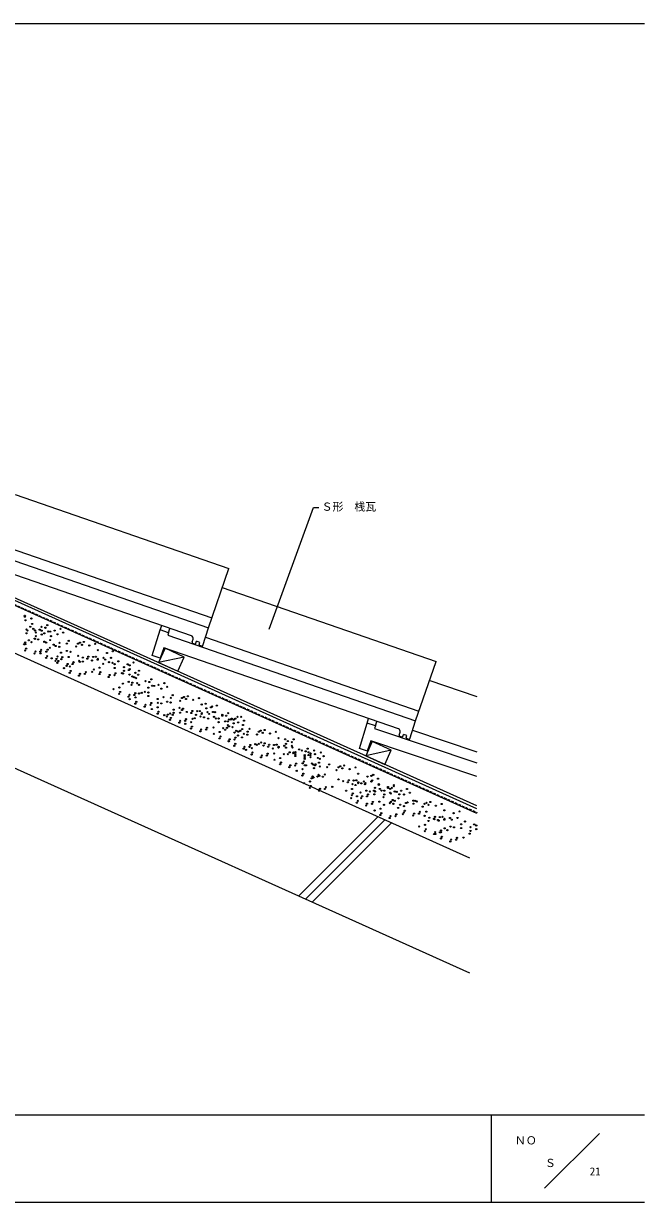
# Model space of a CAD drawing. Units: millimetres, scale not verified. Extents: x -203 to 197, y -138 to 132.
# Drawn here: x 54.6 to 196.8, y -138.4 to 131.6 of the extents above; entities that cross this region are included whole.
import ezdxf
from ezdxf.enums import TextEntityAlignment as Align

# ---------------------------------------------------------------- set-up
doc = ezdxf.new("R2010")
doc.units = ezdxf.units.MM
doc.header["$LTSCALE"] = 0.5
doc.linetypes.add('DASHED1', pattern=[1.8, 1.2, -0.6])
for name, color, linetype, lineweight in [('0-0', 5, 'Continuous', 18), ('1-0', 7, 'Continuous', 18), ('1-1', 7, 'Continuous', 18), ('1-2', 3, 'Continuous', 18), ('1-3', 7, 'Continuous', 18)]:
    doc.layers.add(name, color=color, linetype=linetype, lineweight=lineweight)
doc.styles.add('ＭＳ ゴシック', font='')
doc.styles.get('ＭＳ ゴシック').set_extended_font_data('MS Gothic')

msp = doc.modelspace()

# ---------------------------------------------------------------- linework, layer by layer
at = {"layer": '0-0'}
for p, q in [((-203.2432, 131.6351), (196.7568, 131.6351)), ((196.7568, -118.3649), (-203.2433, -118.3649)), ((161.7568, -138.3649), (161.7568, -118.3649)), ((186.4865, -122.5541), (173.9189, -135.1216)), ((196.7568, -138.3649), (-203.2432, -138.3649))]:
    msp.add_line(p, q, dxfattribs=at)
at = {"layer": '1-0'}
for p, q in [((158.3911, -48.1847), (-12.4533, 28.6953)), ((158.3911, -49.2812), (-12.4533, 27.5987)), ((158.3911, -47.5267), (-4.966, 25.984)), ((156.7496, -59.5085), (-12.4533, 16.6329)), ((156.7496, -85.8265), (-12.4533, -9.6852)), ((91.3589, -13.4603), (85.5215, -14.7354)), ((91.3589, -13.4603), (86.9989, -11.4524)), ((89.8987, -16.7052), (91.3589, -13.4603)), ((89.8987, -16.7052), (91.3589, -13.4603)), ((135.1531, -29.2135), (135.459, -28.1954)), ((138.796, -34.7612), (132.9414, -36.0744)), ((135.7422, -50.0551), (117.5918, -68.2055)), ((137.3027, -50.7573), (119.1523, -68.9077)), ((138.8632, -51.4596), (120.7128, -69.6099))]:
    msp.add_line(p, q, dxfattribs=at)
at = {"layer": '1-0', "linetype": 'DASHED1'}
msp.add_line((-12.4533, 27.8481), (158.4844, -49.0739), dxfattribs=at)
at = {"layer": '1-0'}
msp.add_lwpolyline([(86.9988, -11.4525), (85.5215, -14.7354), (89.8987, -16.7052)], dxfattribs=at)
msp.add_lwpolyline([(86.9988, -11.4525), (85.5215, -14.7354), (89.8987, -16.7052)], dxfattribs=at)
msp.add_lwpolyline([(137.3187, -38.0441), (138.796, -34.7612), (134.4187, -32.7915), (132.9414, -36.0744)], close=True, dxfattribs=at)
for centre in [(54.905, -4.2062), (54.9051, -3.9917), (55.0757, -5.0342), (56.4061, -4.6351), (55.3058, -7.1567), (55.3058, -8.0145), (55.5046, -7.3931), (56.1635, -6.5134), (56.5924, -5.8701), (56.835, -6.9939), (57.2358, -7.3712), (57.4345, -7.822), (58.2923, -7.1786), (58.7212, -6.5353), (58.765, -7.4228), (59.3645, -8.0364), (59.5946, -6.7279), (59.6228, -6.7795), (60.0517, -6.1362), (60.2379, -7.5856), (60.695, -7.6373), (61.7234, -7.3931), (63.0539, -6.9939), (63.6972, -7.8517), (54.7642, -10.5268), (54.9787, -10.0979), (55.0162, -10.5111), (55.8301, -9.6236), (56.4516, -10.0462), (57.1606, -9.2245), (57.2358, -9.3012), (57.4345, -8.6797), (57.9746, -9.4092), (58.765, -8.2806), (59.3645, -9.9664), (59.3802, -9.9445), (59.8091, -10.1589), (60.695, -9.5672), (60.8813, -8.6578), (61.5089, -10.6097), (61.977, -10.9243), (62.3667, -8.2508), (62.8394, -10.2106), (64.5268, -10.3734), (64.9557, -9.73), (67.0844, -10.3953), (67.529, -10.1589), (67.986, -10.6395), (68.4149, -9.9961), (69.6577, -10.8242), (70.9882, -10.425), (54.988, -11.9606), (55.2025, -11.5317), (57.1168, -12.6258), (57.3313, -12.1969), (58.4473, -12.2266), (58.5021, -12.6101), (58.6617, -11.7978), (59.8325, -12.211), (60.0188, -13.2316), (60.1347, -11.7461), (60.6465, -11.3235), (62.3824, -13.3442), (62.7909, -11.109), (63.1963, -12.4567), (63.4781, -13.4976), (64.5268, -12.0576), (64.951, -13.446), (65.3407, -12.2423), (66.6555, -11.0386), (67.1001, -13.1611), (68.1723, -13.59), (69.459, -13.3756), (70.5593, -13.4272), (71.1745, -13.3756), (71.6034, -11.8745), (73.7321, -12.5397), (75.0626, -12.1406), (59.8044, -13.6604), (61.0519, -13.7434), (61.9331, -14.3257), (62.1476, -13.8968), (62.3542, -14.7937), (62.5686, -14.3648), (63.2636, -13.9265), (63.8851, -16.0099), (64.483, -15.4589), (64.6974, -15.03), (65.2155, -15.6108), (65.8134, -15.0598), (66.0279, -14.6309), (66.0295, -14.7233), (67.3599, -14.3241), (67.5008, -14.5792), (68.1739, -14.5088), (69.2289, -13.8263), (70.3011, -14.2552), (70.6846, -16.2932), (71.5877, -14.0408), (71.6316, -13.8561), (72.015, -15.8941), (72.829, -15.0066), (72.9182, -13.6416), (73.3033, -14.0408), (74.1595, -14.6074), (74.6337, -13.6416), (74.9734, -14.7921), (75.4633, -15.0911), (75.4633, -15.9489), (76.3211, -14.4478), (77.5921, -15.7563), (78.4499, -15.113), (78.9226, -15.3572), (78.9226, -16.2149), (79.7803, -14.7139), (65.1874, -17.0602), (65.4018, -16.6313), (67.3161, -17.7254), (67.5306, -17.2966), (68.6466, -17.3263), (68.8611, -16.8974), (70.334, -16.8458), (71.9869, -17.3435), (72.2013, -16.9147), (74.1157, -18.0088), (74.3301, -17.5799), (75.4461, -17.6096), (75.6606, -17.1807), (77.1335, -17.1291), (77.3933, -17.2355), (77.5921, -16.6141), (78.7082, -16.4294), (78.8788, -17.4719), (79.5221, -17.9008), (79.9666, -18.0933), (80.2092, -17.0727), (80.3955, -18.3077), (80.8525, -17.5016), (81.0388, -16.5922), (82.5243, -18.973), (83.8548, -18.5738), (75.2176, -20.8262), (76.5481, -20.4271), (76.7344, -21.4477), (77.362, -19.5396), (78.6925, -19.1405), (79.3077, -19.8307), (79.5064, -19.3252), (80.1936, -21.7138), (80.6381, -19.4316), (81.0388, -19.8088), (81.6665, -21.6621), (82.3756, -21.407), (83.1676, -20.4741), (83.1895, -21.5917), (83.3977, -19.1655), (84.041, -20.0233), (84.4981, -20.0749), (85.5265, -19.8307), (86.1698, -20.6885), (86.8569, -19.4316), (87.5003, -20.2894), (76.5199, -21.8766), (78.6487, -22.5418), (78.8631, -22.1129), (78.9007, -23.0928), (79.9791, -22.1426), (80.203, -24.1431), (80.2312, -22.6936), (80.4174, -23.7142), (81.0451, -21.8061), (82.5462, -24.3794), (83.1833, -22.3821), (83.6622, -24.4092), (83.8767, -23.9803), (85.312, -23.0474), (85.3496, -23.9286), (86.1448, -24.0726), (86.6425, -22.6482), (87.4752, -23.6735), (88.2892, -23.8582), (88.3299, -22.811), (88.7588, -22.1677), (90.4586, -23.4763), (90.8875, -22.8329), (91.3321, -22.5966), (91.7891, -23.0771), (92.218, -22.4338), (93.4608, -23.2618), (94.7913, -22.8627), (95.4065, -24.3121), (96.2924, -24.1493), (82.3318, -24.8083), (84.0004, -25.3593), (85.3027, -26.4096), (85.3308, -24.9601), (85.5171, -25.9807), (86.8335, -26.7758), (87.4314, -27.0748), (87.6459, -26.6459), (88.1639, -26.3767), (88.7619, -26.6757), (88.9764, -26.2468), (88.9779, -25.4892), (90.3084, -25.09), (90.4493, -26.1951), (90.9032, -25.5988), (91.1223, -25.2747), (91.9754, -26.0277), (93.032, -26.264), (93.262, -25.8132), (94.1042, -26.6929), (94.3624, -25.8649), (94.9776, -25.8132), (95.1247, -27.0732), (95.3908, -26.4784), (95.4346, -26.2937), (96.463, -25.1918), (96.7213, -26.0793), (97.1063, -26.4784), (97.5352, -24.9773), (97.7935, -24.7926), (97.9798, -26.0276), (98.4368, -26.0793), (98.8657, -24.5782), (100.1085, -26.6929), (100.1242, -26.8854), (100.9819, -26.8854), (101.439, -26.2937), (88.1358, -27.8261), (88.3502, -27.3973), (90.2646, -28.4914), (90.479, -28.0625), (91.595, -28.0922), (91.6498, -28.759), (91.8095, -27.6634), (92.9521, -29.8094), (92.9803, -28.3599), (93.1666, -29.3805), (93.2824, -27.6117), (93.7942, -27.4724), (95.9387, -27.258), (96.6258, -29.6466), (96.8919, -27.5506), (98.0988, -29.5949), (98.2224, -27.1515), (98.6231, -27.5287), (99.2664, -27.5287), (99.2664, -28.3865), (100.3105, -29.7389), (100.7519, -28.194), (101.1964, -29.6732), (101.3952, -28.194), (101.3952, -29.0517), (101.6253, -27.7432), (101.641, -29.3398), (102.0824, -27.7948), (102.253, -27.5506), (102.4549, -29.5245), (102.7257, -27.7948), (102.7257, -28.6526), (103.1107, -27.5506), (103.5834, -27.1515), (103.7541, -28.4084), (104.4412, -27.1515), (104.8419, -29.0298), (105.0846, -28.0093), (95.0809, -30.4746), (95.2954, -30.0457), (96.4114, -30.0754), (98.1661, -31.0256), (99.4684, -32.0759), (99.4965, -30.6264), (99.6828, -31.647), (100.7675, -30.102), (101.8116, -32.3122), (102.8963, -30.7673), (102.8963, -32.3263), (102.9276, -32.3419), (103.1421, -31.9131), (103.3252, -30.3384), (103.7102, -31.4388), (103.7697, -30.5309), (104.2268, -30.3681), (104.615, -31.8614), (104.6556, -29.9393), (105.0407, -31.0396), (105.8547, -31.2243), (105.9141, -30.5309), (106.343, -29.8876), (108.0429, -31.1962), (108.4718, -30.5528), (108.9163, -30.3165), (109.3734, -30.797), (109.8023, -30.1537), (111.0451, -30.9817), (112.3756, -30.5826), (112.9907, -32.032), (114.52, -32.2981), (116.45, -32.2981), (101.5658, -32.7254), (101.5971, -32.7411), (102.8681, -33.7758), (103.0826, -33.3469), (104.9969, -34.441), (105.2114, -34.0121), (105.5322, -34.7086), (106.3274, -34.0418), (106.5418, -33.613), (106.8627, -34.3095), (107.6767, -33.422), (108.0148, -33.5613), (108.4874, -33.3187), (109.0071, -33.0228), (109.5596, -33.7476), (109.8211, -33.2075), (110.6162, -33.9839), (110.8463, -33.5331), (111.6884, -34.4128), (111.9467, -33.5848), (112.5618, -33.5331), (112.9751, -34.1984), (113.0189, -34.0137), (114.3055, -33.7992), (114.6906, -33.3406), (114.6906, -34.1984), (115.1195, -32.6973), (116.0211, -32.9414), (116.0211, -33.7992), (116.2074, -34.1765), (117.7085, -34.6053), (118.3361, -34.8417), (119.2096, -35.0342), (119.6666, -34.4425), (121.1677, -34.8714), (106.8345, -35.7589), (107.049, -35.3301), (108.9633, -36.4242), (109.1778, -35.9953), (110.2938, -36.025), (110.5083, -35.5962), (111.9812, -35.5445), (112.0485, -36.9752), (113.379, -36.576), (113.5652, -37.5966), (114.1929, -35.6885), (115.1195, -35.6995), (115.5234, -35.2894), (116.3373, -35.4741), (116.45, -35.3003), (116.8507, -35.2487), (116.8507, -35.6775), (116.8507, -36.1064), (117.0245, -37.8627), (118.4974, -37.811), (118.7807, -37.3931), (118.9795, -35.9139), (118.9795, -36.3428), (118.9795, -36.7717), (119.8372, -35.2706), (119.8529, -35.892), (120.3099, -35.5147), (120.3099, -36.3725), (120.31, -35.9436), (120.623, -37.8392), (121.3383, -35.6995), (121.9817, -36.5572), (122.2399, -37.6592), (122.4262, -36.7498), (122.6688, -35.3003), (123.3122, -36.1581), (113.3508, -38.0255), (115.4795, -38.6907), (115.694, -38.2618), (116.81, -38.2916), (117.1481, -39.525), (118.4504, -40.5753), (118.4786, -39.1258), (118.6649, -40.1464), (118.9951, -38.2509), (119.2925, -38.2383), (120.9094, -38.0583), (121.1239, -38.9161), (121.354, -38.2509), (121.437, -38.0239), (122.1241, -40.4125), (122.4544, -38.5169), (123.597, -40.3608), (124.1417, -38.6797), (124.5706, -38.0364), (126.2705, -39.345), (126.6994, -38.7016), (127.1439, -38.4653), (127.601, -38.9458), (128.0299, -38.3025), (129.2727, -39.1305), (130.6032, -38.7314), (131.2183, -40.1808), (134.6776, -40.4469), (118.848, -42.3581), (120.1785, -41.959), (120.3648, -42.9796), (120.5792, -41.2405), (120.7936, -40.8116), (120.9924, -41.0715), (121.9096, -40.8414), (122.3229, -40.6723), (123.1368, -40.857), (123.824, -43.2456), (125.2969, -43.194), (126.715, -41.4675), (127.7873, -41.8964), (128.8438, -42.1327), (129.0739, -41.6819), (129.916, -42.5616), (130.1743, -41.7336), (130.6251, -42.7714), (130.7894, -41.6819), (131.2027, -42.3472), (131.2465, -42.1625), (131.9556, -42.3722), (132.5331, -41.948), (132.7695, -42.5569), (132.9182, -42.3472), (133.3471, -40.8461), (134.2487, -40.6614), (134.2487, -41.948), (134.4193, -41.7038), (135.7498, -41.3047), (135.936, -42.5397), (135.9361, -42.7541), (138.0648, -43.2049), (139.3953, -42.8058), (139.3953, -43.0202), (120.1503, -43.4084), (122.2791, -44.0737), (122.4935, -43.6448), (123.6095, -43.6745), (128.4807, -44.058), (129.6139, -45.7579), (129.783, -45.1083), (129.8111, -43.6589), (129.9974, -44.6794), (130.9444, -45.3588), (131.7583, -44.4713), (131.9118, -45.7736), (132.1262, -45.3447), (133.0888, -44.0721), (133.2422, -45.3744), (133.4567, -44.9455), (133.9028, -44.2568), (134.8482, -44.0627), (134.9296, -44.8939), (135.0783, -43.3975), (135.0783, -44.2552), (136.1787, -43.6636), (136.5794, -44.0408), (137.0083, -45.5419), (137.2071, -44.0627), (137.2071, -44.9205), (138.0648, -43.4194), (138.5375, -43.6636), (138.5375, -44.5213), (138.7082, -44.706), (138.9382, -43.3975), (139.5816, -44.2552), (140.0386, -44.3069), (140.4675, -45.808), (140.6538, -44.8986), (141.067, -44.0627), (141.7103, -44.9205), (142.3975, -43.6636), (143.0408, -44.5213), (130.9162, -46.8082), (131.1307, -46.3793), (133.045, -47.4734), (133.2595, -47.0446), (134.3755, -47.0743), (134.5899, -46.6454), (134.9969, -48.591), (136.0629, -46.5938), (136.3274, -48.1919), (137.1413, -47.3044), (138.4718, -46.9052), (138.7238, -46.6141), (139.137, -46.2071), (139.2858, -47.0899), (139.5816, -46.3997), (140.3799, -48.0244), (140.8526, -47.2793), (141.7104, -47.6253), (141.8966, -48.6458), (142.1831, -46.8802), (142.5243, -46.7378), (143.8548, -46.3386), (143.8704, -47.043), (144.2993, -46.3997), (144.6687, -46.5233), (145.9992, -47.7082), (146.4281, -47.0649), (146.8726, -46.8285), (147.3297, -47.3091), (147.7586, -46.6657), (149.0014, -47.4938), (150.3318, -47.0946), (150.947, -48.5441), (136.2992, -49.6413), (136.5137, -49.2125), (138.428, -50.3066), (138.6424, -49.8777), (139.7584, -49.9074), (139.9729, -49.4786), (141.4458, -49.4269), (141.6822, -49.0747), (143.811, -49.7399), (144.0254, -49.3111), (145.1414, -49.3408), (145.3559, -48.9119), (146.4437, -49.8307), (146.8288, -48.8603), (147.3406, -50.9875), (147.5159, -50.2596), (148.5725, -50.496), (148.6711, -50.5883), (148.8026, -50.0452), (149.4851, -50.773), (149.6447, -50.9249), (149.903, -50.0968), (150.5181, -50.0452), (150.9314, -50.7104), (150.9752, -50.5257), (152.2618, -50.3113), (152.6469, -50.7104), (153.0758, -49.2093), (153.9774, -50.3113), (154.4062, -48.8102), (155.6647, -51.1174), (145.1962, -52.2741), (146.4985, -53.3244), (146.5267, -51.875), (146.713, -52.8955), (148.6273, -53.9897), (148.8417, -53.5608), (148.8793, -53.974), (149.9577, -53.5905), (150.1722, -53.1616), (150.2098, -53.5749), (151.0237, -52.6874), (151.6451, -53.11), (152.3542, -52.2882), (153.1681, -52.4729), (154.807, -51.7607), (154.807, -52.6185), (156.7369, -53.9051), (156.9357, -52.4259), (156.9357, -53.2837), (157.7935, -51.7826), (158.2662, -52.0268), (158.2662, -52.8846), (150.1816, -55.0243), (150.3961, -54.5954), (152.3104, -55.6895), (152.5248, -55.2607), (153.6408, -55.2904), (153.8553, -54.8615), (155.3282, -54.8099)]:
    msp.add_circle(centre, 0.1331, dxfattribs=at)
at = {"layer": '1-2', "color": 7}
for p, q in [((52.6919, 23.7853), (101.6359, 6.8512)), ((48.8379, 12.4209), (97.7122, -4.4892)), ((96.9275, -6.7573), (101.6359, 6.8512)), ((100.1119, 2.4464), (149.0558, -14.4878)), ((85.902, -7.2398), (86.2489, -6.2371)), ((87.793, -7.8941), (88.1073, -6.8801)), ((96.2578, -8.9181), (145.1321, -25.8281)), ((144.3474, -28.0962), (149.0558, -14.4878)), ((147.4217, -18.7795), (158.3911, -22.4679)), ((133.2564, -28.5757), (133.6005, -27.5524)), ((143.6809, -30.1819), (158.3911, -35.1281))]:
    msp.add_line(p, q, dxfattribs=at)
at = {"layer": '1-2'}
for p, q in [((40.1954, 12.8715), (96.9275, -6.7573)), ((93.0317, -8.5838), (39.3068, 10.0044)), ((84.0952, -13.0694), (85.902, -7.2398)), ((87.793, -7.8941), (85.9019, -7.2398)), ((87.793, -7.8941), (87.6153, -8.4675)), ((95.6638, -10.8345), (96.9275, -6.7573)), ((87.6153, -8.4675), (144.3474, -28.0962)), ((93.2016, -9.9964), (93.4086, -9.3285)), ((93.3273, -10.2446), (93.8, -10.4082)), ((94.0565, -10.2783), (94.194, -9.8347)), ((94.9504, -10.0964), (94.194, -9.8347)), ((94.809, -10.5525), (94.9504, -10.0964)), ((85.9093, -13.697), (84.0952, -13.0694)), ((86.7267, -11.3345), (85.9067, -13.7047)), ((140.4516, -29.9228), (86.7267, -11.3345)), ((95.4074, -10.9643), (94.9346, -10.8007)), ((131.5006, -34.4209), (133.2564, -28.5757)), ((135.1531, -29.2135), (133.2564, -28.5757)), ((135.1531, -29.2135), (134.9805, -29.7884)), ((143.0838, -32.1735), (144.3474, -28.0962)), ((134.9805, -29.7884), (158.3911, -37.6602)), ((140.6215, -31.3353), (140.8285, -30.6674)), ((140.7472, -31.5835), (141.2199, -31.7471)), ((141.4764, -31.6173), (141.6139, -31.1737)), ((142.3703, -31.4354), (141.6139, -31.1737)), ((142.2289, -31.8915), (142.3703, -31.4354)), ((142.8273, -32.3033), (142.3546, -32.1397)), ((133.3202, -35.0327), (131.5006, -34.4209)), ((134.1169, -32.6631), (133.3176, -35.0403)), ((158.3911, -40.8252), (134.1169, -32.6631))]:
    msp.add_line(p, q, dxfattribs=at)
for centre, radius, start, end in [((92.8355, -9.1509), 0.6, 342.78041, 70.91435), ((93.3927, -10.0556), 0.2, 162.78029, 250.91174), ((93.8654, -10.2192), 0.2, 250.91174, 342.78267), ((95.0001, -10.6117), 0.2, 162.78267, 250.91623), ((95.4728, -10.7753), 0.2, 250.9151, 342.78369), ((140.2554, -30.4898), 0.6, 342.78041, 70.91435), ((140.8126, -31.3946), 0.2, 162.78029, 250.91174), ((141.2853, -31.5581), 0.2, 250.91174, 342.78267), ((142.42, -31.9507), 0.2, 162.78267, 250.91623), ((142.8927, -32.1143), 0.2, 250.9151, 342.78369)]:
    msp.add_arc(centre, radius, start, end, dxfattribs=at)
at = {"layer": '1-3'}
msp.add_lwpolyline([(110.8212, -7.0714), (120.9676, 20.8055), (122.2415, 20.8055)], dxfattribs=at)

# ---------------------------------------------------------------- texts
at = {"layer": '0-0', "color": 7, "style": 'ＭＳ ゴシック'}
for s, p in [('ＮＯ', (167.1021, -125.6345)), ('Ｓ', (173.9788, -130.8109))]:
    msp.add_text(s, height=1.833, dxfattribs=at).set_placement(p, align=Align.BOTTOM_LEFT)
at = {"layer": '1-0', "style": 'ＭＳ ゴシック'}
msp.add_text('Ｓ形\u3000桟瓦', height=1.833, dxfattribs=at).set_placement((122.8433, 19.5034), align=Align.BOTTOM_LEFT)
at = {"layer": '1-1', "style": 'ＭＳ ゴシック'}
msp.add_text('21', height=1.833, dxfattribs=at).set_placement((184.2436, -132.7282), align=Align.BOTTOM_LEFT)

doc.saveas('drawing.dxf')
